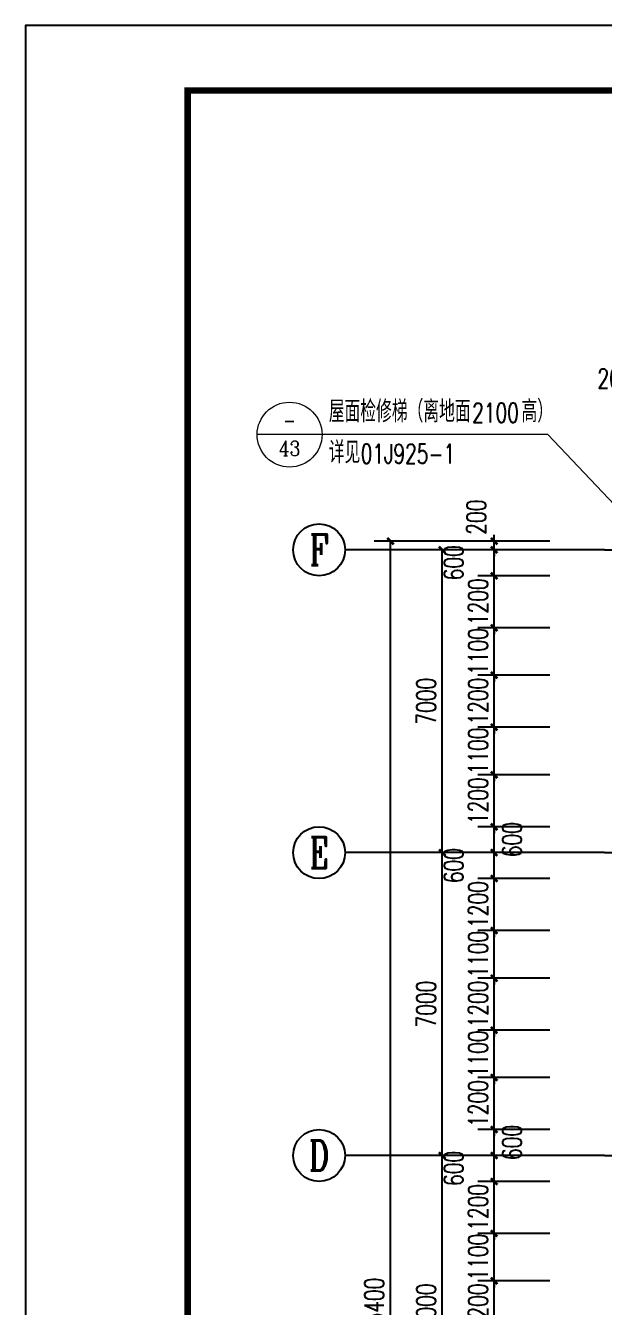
# Model space of a CAD drawing. Extents: x 962303 to 1579583, y -174742 to 224716.
# Drawn here: x 1334333 to 1347723, y 110630 to 140258 of the extents above; entities that cross this region are included whole.
import ezdxf
from ezdxf.enums import TextEntityAlignment as Align

# ---------------------------------------------------------------- set-up
doc = ezdxf.new("R2010")
doc.units = 0
doc.header["$LTSCALE"] = 1000
doc.header["$MEASUREMENT"] = 0
for name, color, linetype in [('AXIS', 3, 'Continuous'), ('AXIS_TEXT', 7, 'Continuous'), ('DOTE', 1, 'Continuous'), ('PUB_TEXT', 7, 'Continuous'), ('PUB_TITLE', 4, 'Continuous')]:
    doc.layers.add(name, color=color, linetype=linetype)
doc.layers.add('DIM_IDEN', color=3, linetype='Continuous', lineweight=0)
doc.styles.add('_TCH_AXIS', font='COMPLEX', dxfattribs={"bigfont": 'GBCBIG'})
doc.styles.add('_TCH_DIM', font='SIMPLEX', dxfattribs={"bigfont": 'GBCBIG'})
doc.styles.add('_TCH_DIM_T3', font='SIMPLEX', dxfattribs={"width": 0.705882, "bigfont": 'GBCBIG'})
doc.styles.add('_TCH_LABEL', font='COMPLEX', dxfattribs={"bigfont": 'GBCBIG'})
doc.styles.add('COMPLEX', font='COMPLEX')
doc.dimstyles.new('_TCH_ARCH&&150', dxfattribs={"dimtxt": 446.25, "dimasz": 150, "dimexe": 375, "dimexo": 450, "dimgap": 150, "dimtad": 1, "dimdec": 0, "dimzin": 0, "dimdsep": 46, "dimtxsty": '_TCH_DIM_T3', "dimblk": 'ARCHTICK', "dimcen": 0.09, "dimclrt": 7, "dimazin": 2, "dimtfac": 1, "dimtdec": 0, "dimtix": 1, "dimtmove": 2, "dimatfit": 3, "dimfxl": 0, "dimtolj": 1, "dimtzin": 0, "dimarcsym": 0})

# ---------------------------------------------------------------- blocks, each defined once
blk = doc.blocks.new('_ArchTick')
at = {"color": 0, "linetype": 'ByBlock', "const_width": 0.4}
blk.add_lwpolyline([(-0.5, -0.5), (0.5, 0.5)], dxfattribs=at)
blk = doc.blocks.new('*D360')
at = {"layer": 'AXIS', "color": 0, "lineweight": -2}
for p, q in [((1346461, 111241), (1344798, 111241)), ((1345173, 111241), (1345173, 111391)), ((1345173, 110041), (1345173, 111241)), ((1346461, 110041), (1344798, 110041)), ((1345173, 110041), (1345173, 109891))]:
    blk.add_line(p, q, dxfattribs=at)
at = {"layer": 'Defpoints', "color": 0}
for p in [(1345173, 111241), (1346911, 111241), (1346911, 110041)]:
    blk.add_point(p, dxfattribs=at)
at = {"layer": 'AXIS', "color": 0, "lineweight": -2, "xscale": 150, "yscale": 150, "zscale": 150}
for p, rotation in [((1345173, 111241), 270), ((1345173, 110041), 90)]:
    blk.add_blockref('_ArchTick', p, dxfattribs=dict(at, rotation=rotation))
at = {"layer": 'AXIS', "color": 7, "insert": (1344800, 110641), "char_height": 446.2, "attachment_point": 5, "rotation": 90, "style": '_TCH_DIM_T3'}
blk.add_mtext('\\A1;1200', dxfattribs=at)
blk = doc.blocks.new('*D361')
at = {"layer": 'AXIS', "color": 0, "lineweight": -2}
for p, q in [((1346461, 112341), (1344798, 112341)), ((1345173, 112341), (1345173, 112491)), ((1345173, 111241), (1345173, 112341)), ((1346461, 111241), (1344798, 111241)), ((1345173, 111241), (1345173, 111091))]:
    blk.add_line(p, q, dxfattribs=at)
at = {"layer": 'Defpoints', "color": 0}
for p in [(1345173, 112341), (1346911, 112341), (1346911, 111241)]:
    blk.add_point(p, dxfattribs=at)
at = {"layer": 'AXIS', "color": 0, "lineweight": -2, "xscale": 150, "yscale": 150, "zscale": 150}
for p, rotation in [((1345173, 112341), 270), ((1345173, 111241), 90)]:
    blk.add_blockref('_ArchTick', p, dxfattribs=dict(at, rotation=rotation))
at = {"layer": 'AXIS', "color": 7, "insert": (1344800, 111791), "char_height": 446.2, "attachment_point": 5, "rotation": 90, "style": '_TCH_DIM_T3'}
blk.add_mtext('\\A1;1100', dxfattribs=at)
blk = doc.blocks.new('*D362')
at = {"layer": 'AXIS', "color": 0, "lineweight": -2}
for p, q in [((1346461, 113541), (1344798, 113541)), ((1345173, 113541), (1345173, 113691)), ((1345173, 112341), (1345173, 113541)), ((1346461, 112341), (1344798, 112341)), ((1345173, 112341), (1345173, 112191))]:
    blk.add_line(p, q, dxfattribs=at)
at = {"layer": 'Defpoints', "color": 0}
for p in [(1345173, 113541), (1346911, 113541), (1346911, 112341)]:
    blk.add_point(p, dxfattribs=at)
at = {"layer": 'AXIS', "color": 0, "lineweight": -2, "xscale": 150, "yscale": 150, "zscale": 150}
for p, rotation in [((1345173, 113541), 270), ((1345173, 112341), 90)]:
    blk.add_blockref('_ArchTick', p, dxfattribs=dict(at, rotation=rotation))
at = {"layer": 'AXIS', "color": 7, "insert": (1344800, 112941), "char_height": 446.2, "attachment_point": 5, "rotation": 90, "style": '_TCH_DIM_T3'}
blk.add_mtext('\\A1;1200', dxfattribs=at)
blk = doc.blocks.new('*D363')
at = {"layer": 'AXIS', "color": 0, "lineweight": -2}
for p, q in [((1346461, 114141), (1344798, 114141)), ((1345173, 113541), (1345173, 114141)), ((1346461, 113541), (1344798, 113541))]:
    blk.add_line(p, q, dxfattribs=at)
at = {"layer": 'Defpoints', "color": 0}
for p in [(1345173, 114141), (1346911, 114141), (1346911, 113541)]:
    blk.add_point(p, dxfattribs=at)
at = {"layer": 'AXIS', "color": 0, "lineweight": -2, "xscale": 150, "yscale": 150, "zscale": 150}
for p, rotation in [((1345173, 114141), 90), ((1345173, 113541), 270)]:
    blk.add_blockref('_ArchTick', p, dxfattribs=dict(at, rotation=rotation))
at = {"layer": 'AXIS', "color": 7, "insert": (1344236, 113841), "char_height": 446.2, "attachment_point": 5, "rotation": 90, "style": '_TCH_DIM_T3'}
blk.add_mtext('\\A1;600', dxfattribs=at)
blk = doc.blocks.new('*D364')
at = {"layer": 'AXIS', "color": 0, "lineweight": -2}
for p, q in [((1346461, 114741), (1344798, 114741)), ((1345173, 114141), (1345173, 114741)), ((1346461, 114141), (1344798, 114141))]:
    blk.add_line(p, q, dxfattribs=at)
at = {"layer": 'Defpoints', "color": 0}
for p in [(1345173, 114741), (1346911, 114741), (1346911, 114141)]:
    blk.add_point(p, dxfattribs=at)
at = {"layer": 'AXIS', "color": 0, "lineweight": -2, "xscale": 150, "yscale": 150, "zscale": 150}
for p, rotation in [((1345173, 114741), 90), ((1345173, 114141), 270)]:
    blk.add_blockref('_ArchTick', p, dxfattribs=dict(at, rotation=rotation))
at = {"layer": 'AXIS', "color": 7, "insert": (1345586, 114441), "char_height": 446.2, "attachment_point": 5, "rotation": 90, "style": '_TCH_DIM_T3'}
blk.add_mtext('\\A1;600', dxfattribs=at)
blk = doc.blocks.new('*D365')
at = {"layer": 'AXIS', "color": 0, "lineweight": -2}
for p, q in [((1346461, 115941), (1344798, 115941)), ((1345173, 115941), (1345173, 116091)), ((1345173, 114741), (1345173, 115941)), ((1346461, 114741), (1344798, 114741)), ((1345173, 114741), (1345173, 114591))]:
    blk.add_line(p, q, dxfattribs=at)
at = {"layer": 'Defpoints', "color": 0}
for p in [(1345173, 115941), (1346911, 115941), (1346911, 114741)]:
    blk.add_point(p, dxfattribs=at)
at = {"layer": 'AXIS', "color": 0, "lineweight": -2, "xscale": 150, "yscale": 150, "zscale": 150}
for p, rotation in [((1345173, 115941), 270), ((1345173, 114741), 90)]:
    blk.add_blockref('_ArchTick', p, dxfattribs=dict(at, rotation=rotation))
at = {"layer": 'AXIS', "color": 7, "insert": (1344800, 115341), "char_height": 446.2, "attachment_point": 5, "rotation": 90, "style": '_TCH_DIM_T3'}
blk.add_mtext('\\A1;1200', dxfattribs=at)
blk = doc.blocks.new('*D366')
at = {"layer": 'AXIS', "color": 0, "lineweight": -2}
for p, q in [((1346461, 117041), (1344798, 117041)), ((1345173, 117041), (1345173, 117191)), ((1345173, 115941), (1345173, 117041)), ((1346461, 115941), (1344798, 115941)), ((1345173, 115941), (1345173, 115791))]:
    blk.add_line(p, q, dxfattribs=at)
at = {"layer": 'Defpoints', "color": 0}
for p in [(1345173, 117041), (1346911, 117041), (1346911, 115941)]:
    blk.add_point(p, dxfattribs=at)
at = {"layer": 'AXIS', "color": 0, "lineweight": -2, "xscale": 150, "yscale": 150, "zscale": 150}
for p, rotation in [((1345173, 117041), 270), ((1345173, 115941), 90)]:
    blk.add_blockref('_ArchTick', p, dxfattribs=dict(at, rotation=rotation))
at = {"layer": 'AXIS', "color": 7, "insert": (1344800, 116491), "char_height": 446.2, "attachment_point": 5, "rotation": 90, "style": '_TCH_DIM_T3'}
blk.add_mtext('\\A1;1100', dxfattribs=at)
blk = doc.blocks.new('*D367')
at = {"layer": 'AXIS', "color": 0, "lineweight": -2}
for p, q in [((1346461, 118241), (1344798, 118241)), ((1345173, 118241), (1345173, 118391)), ((1345173, 117041), (1345173, 118241)), ((1346461, 117041), (1344798, 117041)), ((1345173, 117041), (1345173, 116891))]:
    blk.add_line(p, q, dxfattribs=at)
at = {"layer": 'Defpoints', "color": 0}
for p in [(1345173, 118241), (1346911, 118241), (1346911, 117041)]:
    blk.add_point(p, dxfattribs=at)
at = {"layer": 'AXIS', "color": 0, "lineweight": -2, "xscale": 150, "yscale": 150, "zscale": 150}
for p, rotation in [((1345173, 118241), 270), ((1345173, 117041), 90)]:
    blk.add_blockref('_ArchTick', p, dxfattribs=dict(at, rotation=rotation))
at = {"layer": 'AXIS', "color": 7, "insert": (1344800, 117641), "char_height": 446.2, "attachment_point": 5, "rotation": 90, "style": '_TCH_DIM_T3'}
blk.add_mtext('\\A1;1200', dxfattribs=at)
blk = doc.blocks.new('*D368')
at = {"layer": 'AXIS', "color": 0, "lineweight": -2}
for p, q in [((1345173, 119341), (1345173, 119491)), ((1346461, 119341), (1344798, 119341)), ((1345173, 118241), (1345173, 119341)), ((1346461, 118241), (1344798, 118241)), ((1345173, 118241), (1345173, 118091))]:
    blk.add_line(p, q, dxfattribs=at)
at = {"layer": 'Defpoints', "color": 0}
for p in [(1345173, 119341), (1346911, 119341), (1346911, 118241)]:
    blk.add_point(p, dxfattribs=at)
at = {"layer": 'AXIS', "color": 0, "lineweight": -2, "xscale": 150, "yscale": 150, "zscale": 150}
for p, rotation in [((1345173, 119341), 270), ((1345173, 118241), 90)]:
    blk.add_blockref('_ArchTick', p, dxfattribs=dict(at, rotation=rotation))
at = {"layer": 'AXIS', "color": 7, "insert": (1344800, 118791), "char_height": 446.2, "attachment_point": 5, "rotation": 90, "style": '_TCH_DIM_T3'}
blk.add_mtext('\\A1;1100', dxfattribs=at)
blk = doc.blocks.new('*D369')
at = {"layer": 'AXIS', "color": 0, "lineweight": -2}
for p, q in [((1345173, 120541), (1345173, 120691)), ((1346461, 120541), (1344798, 120541)), ((1345173, 119341), (1345173, 120541)), ((1346461, 119341), (1344798, 119341)), ((1345173, 119341), (1345173, 119191))]:
    blk.add_line(p, q, dxfattribs=at)
at = {"layer": 'Defpoints', "color": 0}
for p in [(1345173, 120541), (1346911, 120541), (1346911, 119341)]:
    blk.add_point(p, dxfattribs=at)
at = {"layer": 'AXIS', "color": 0, "lineweight": -2, "xscale": 150, "yscale": 150, "zscale": 150}
for p, rotation in [((1345173, 120541), 270), ((1345173, 119341), 90)]:
    blk.add_blockref('_ArchTick', p, dxfattribs=dict(at, rotation=rotation))
at = {"layer": 'AXIS', "color": 7, "insert": (1344800, 119941), "char_height": 446.2, "attachment_point": 5, "rotation": 90, "style": '_TCH_DIM_T3'}
blk.add_mtext('\\A1;1200', dxfattribs=at)
blk = doc.blocks.new('*D370')
at = {"layer": 'AXIS', "color": 0, "lineweight": -2}
for p, q in [((1346461, 121141), (1344798, 121141)), ((1345173, 120541), (1345173, 121141)), ((1346461, 120541), (1344798, 120541))]:
    blk.add_line(p, q, dxfattribs=at)
at = {"layer": 'Defpoints', "color": 0}
for p in [(1345173, 121141), (1346911, 121141), (1346911, 120541)]:
    blk.add_point(p, dxfattribs=at)
at = {"layer": 'AXIS', "color": 0, "lineweight": -2, "xscale": 150, "yscale": 150, "zscale": 150}
for p, rotation in [((1345173, 121141), 90), ((1345173, 120541), 270)]:
    blk.add_blockref('_ArchTick', p, dxfattribs=dict(at, rotation=rotation))
at = {"layer": 'AXIS', "color": 7, "insert": (1344236, 120841), "char_height": 446.2, "attachment_point": 5, "rotation": 90, "style": '_TCH_DIM_T3'}
blk.add_mtext('\\A1;600', dxfattribs=at)
blk = doc.blocks.new('*D371')
at = {"layer": 'AXIS', "color": 0, "lineweight": -2}
for p, q in [((1346461, 121741), (1344798, 121741)), ((1345173, 121141), (1345173, 121741)), ((1346461, 121141), (1344798, 121141))]:
    blk.add_line(p, q, dxfattribs=at)
at = {"layer": 'Defpoints', "color": 0}
for p in [(1345173, 121741), (1346911, 121741), (1346911, 121141)]:
    blk.add_point(p, dxfattribs=at)
at = {"layer": 'AXIS', "color": 0, "lineweight": -2, "xscale": 150, "yscale": 150, "zscale": 150}
for p, rotation in [((1345173, 121741), 90), ((1345173, 121141), 270)]:
    blk.add_blockref('_ArchTick', p, dxfattribs=dict(at, rotation=rotation))
at = {"layer": 'AXIS', "color": 7, "insert": (1345586, 121441), "char_height": 446.2, "attachment_point": 5, "rotation": 90, "style": '_TCH_DIM_T3'}
blk.add_mtext('\\A1;600', dxfattribs=at)
blk = doc.blocks.new('*D372')
at = {"layer": 'AXIS', "color": 0, "lineweight": -2}
for p, q in [((1345173, 122941), (1345173, 123091)), ((1346461, 122941), (1344798, 122941)), ((1345173, 121741), (1345173, 122941)), ((1346461, 121741), (1344798, 121741)), ((1345173, 121741), (1345173, 121591))]:
    blk.add_line(p, q, dxfattribs=at)
at = {"layer": 'Defpoints', "color": 0}
for p in [(1345173, 122941), (1346911, 122941), (1346911, 121741)]:
    blk.add_point(p, dxfattribs=at)
at = {"layer": 'AXIS', "color": 0, "lineweight": -2, "xscale": 150, "yscale": 150, "zscale": 150}
for p, rotation in [((1345173, 122941), 270), ((1345173, 121741), 90)]:
    blk.add_blockref('_ArchTick', p, dxfattribs=dict(at, rotation=rotation))
at = {"layer": 'AXIS', "color": 7, "insert": (1344800, 122341), "char_height": 446.2, "attachment_point": 5, "rotation": 90, "style": '_TCH_DIM_T3'}
blk.add_mtext('\\A1;1200', dxfattribs=at)
blk = doc.blocks.new('*D373')
at = {"layer": 'AXIS', "color": 0, "lineweight": -2}
for p, q in [((1345173, 124041), (1345173, 124191)), ((1346461, 124041), (1344798, 124041)), ((1345173, 122941), (1345173, 124041)), ((1346461, 122941), (1344798, 122941)), ((1345173, 122941), (1345173, 122791))]:
    blk.add_line(p, q, dxfattribs=at)
at = {"layer": 'Defpoints', "color": 0}
for p in [(1345173, 124041), (1346911, 124041), (1346911, 122941)]:
    blk.add_point(p, dxfattribs=at)
at = {"layer": 'AXIS', "color": 0, "lineweight": -2, "xscale": 150, "yscale": 150, "zscale": 150}
for p, rotation in [((1345173, 124041), 270), ((1345173, 122941), 90)]:
    blk.add_blockref('_ArchTick', p, dxfattribs=dict(at, rotation=rotation))
at = {"layer": 'AXIS', "color": 7, "insert": (1344800, 123491), "char_height": 446.2, "attachment_point": 5, "rotation": 90, "style": '_TCH_DIM_T3'}
blk.add_mtext('\\A1;1100', dxfattribs=at)
blk = doc.blocks.new('*D374')
at = {"layer": 'AXIS', "color": 0, "lineweight": -2}
for p, q in [((1345173, 125241), (1345173, 125391)), ((1346461, 125241), (1344798, 125241)), ((1345173, 124041), (1345173, 125241)), ((1346461, 124041), (1344798, 124041)), ((1345173, 124041), (1345173, 123891))]:
    blk.add_line(p, q, dxfattribs=at)
at = {"layer": 'Defpoints', "color": 0}
for p in [(1345173, 125241), (1346911, 125241), (1346911, 124041)]:
    blk.add_point(p, dxfattribs=at)
at = {"layer": 'AXIS', "color": 0, "lineweight": -2, "xscale": 150, "yscale": 150, "zscale": 150}
for p, rotation in [((1345173, 125241), 270), ((1345173, 124041), 90)]:
    blk.add_blockref('_ArchTick', p, dxfattribs=dict(at, rotation=rotation))
at = {"layer": 'AXIS', "color": 7, "insert": (1344800, 124641), "char_height": 446.2, "attachment_point": 5, "rotation": 90, "style": '_TCH_DIM_T3'}
blk.add_mtext('\\A1;1200', dxfattribs=at)
blk = doc.blocks.new('*D375')
at = {"layer": 'AXIS', "color": 0, "lineweight": -2}
for p, q in [((1346461, 126341), (1344798, 126341)), ((1345173, 126341), (1345173, 126491)), ((1345173, 125241), (1345173, 126341)), ((1346461, 125241), (1344798, 125241)), ((1345173, 125241), (1345173, 125091))]:
    blk.add_line(p, q, dxfattribs=at)
at = {"layer": 'Defpoints', "color": 0}
for p in [(1345173, 126341), (1346911, 126341), (1346911, 125241)]:
    blk.add_point(p, dxfattribs=at)
at = {"layer": 'AXIS', "color": 0, "lineweight": -2, "xscale": 150, "yscale": 150, "zscale": 150}
for p, rotation in [((1345173, 126341), 270), ((1345173, 125241), 90)]:
    blk.add_blockref('_ArchTick', p, dxfattribs=dict(at, rotation=rotation))
at = {"layer": 'AXIS', "color": 7, "insert": (1344800, 125791), "char_height": 446.2, "attachment_point": 5, "rotation": 90, "style": '_TCH_DIM_T3'}
blk.add_mtext('\\A1;1100', dxfattribs=at)
blk = doc.blocks.new('*D376')
at = {"layer": 'AXIS', "color": 0, "lineweight": -2}
for p, q in [((1346461, 127541), (1344798, 127541)), ((1345173, 127541), (1345173, 127691)), ((1345173, 126341), (1345173, 127541)), ((1346461, 126341), (1344798, 126341)), ((1345173, 126341), (1345173, 126191))]:
    blk.add_line(p, q, dxfattribs=at)
at = {"layer": 'Defpoints', "color": 0}
for p in [(1345173, 127541), (1346911, 127541), (1346911, 126341)]:
    blk.add_point(p, dxfattribs=at)
at = {"layer": 'AXIS', "color": 0, "lineweight": -2, "xscale": 150, "yscale": 150, "zscale": 150}
for p, rotation in [((1345173, 127541), 270), ((1345173, 126341), 90)]:
    blk.add_blockref('_ArchTick', p, dxfattribs=dict(at, rotation=rotation))
at = {"layer": 'AXIS', "color": 7, "insert": (1344800, 126941), "char_height": 446.2, "attachment_point": 5, "rotation": 90, "style": '_TCH_DIM_T3'}
blk.add_mtext('\\A1;1200', dxfattribs=at)
blk = doc.blocks.new('*D377')
at = {"layer": 'AXIS', "color": 0, "lineweight": -2}
for p, q in [((1346461, 128141), (1344798, 128141)), ((1345173, 127541), (1345173, 128141)), ((1346461, 127541), (1344798, 127541))]:
    blk.add_line(p, q, dxfattribs=at)
at = {"layer": 'Defpoints', "color": 0}
for p in [(1345173, 128141), (1346911, 128141), (1346911, 127541)]:
    blk.add_point(p, dxfattribs=at)
at = {"layer": 'AXIS', "color": 0, "lineweight": -2, "xscale": 150, "yscale": 150, "zscale": 150}
for p, rotation in [((1345173, 128141), 90), ((1345173, 127541), 270)]:
    blk.add_blockref('_ArchTick', p, dxfattribs=dict(at, rotation=rotation))
at = {"layer": 'AXIS', "color": 7, "insert": (1344236, 127841), "char_height": 446.2, "attachment_point": 5, "rotation": 90, "style": '_TCH_DIM_T3'}
blk.add_mtext('\\A1;600', dxfattribs=at)
blk = doc.blocks.new('*D378')
at = {"layer": 'AXIS', "color": 0, "lineweight": -2}
for p, q in [((1346461, 128341), (1344798, 128341)), ((1345173, 128341), (1345173, 128491)), ((1345173, 128141), (1345173, 128341)), ((1346461, 128141), (1344798, 128141)), ((1345173, 128141), (1345173, 127991))]:
    blk.add_line(p, q, dxfattribs=at)
at = {"layer": 'Defpoints', "color": 0}
for p in [(1345173, 128341), (1346911, 128341), (1346911, 128141)]:
    blk.add_point(p, dxfattribs=at)
at = {"layer": 'AXIS', "color": 0, "lineweight": -2, "xscale": 150, "yscale": 150, "zscale": 150}
for p, rotation in [((1345173, 128341), 270), ((1345173, 128141), 90)]:
    blk.add_blockref('_ArchTick', p, dxfattribs=dict(at, rotation=rotation))
at = {"layer": 'AXIS', "color": 7, "insert": (1344761, 128896), "char_height": 446.2, "attachment_point": 5, "rotation": 90, "style": '_TCH_DIM_T3'}
blk.add_mtext('\\A1;200', dxfattribs=at)
blk = doc.blocks.new('*D565')
at = {"layer": 'AXIS', "color": 0, "lineweight": -2}
for p, q in [((1348523, 130255), (1348523, 132066)), ((1348723, 130255), (1348723, 132066)), ((1348523, 131691), (1348373, 131691)), ((1348523, 131691), (1348723, 131691)), ((1348723, 131691), (1348873, 131691))]:
    blk.add_line(p, q, dxfattribs=at)
at = {"layer": 'Defpoints', "color": 0}
for p in [(1348723, 131691), (1348523, 129805), (1348723, 129805)]:
    blk.add_point(p, dxfattribs=at)
at = {"layer": 'AXIS', "color": 0, "lineweight": -2, "xscale": 150, "yscale": 150, "zscale": 150}
blk.add_blockref('_ArchTick', (1348523, 131691), dxfattribs=at)
at = {"layer": 'AXIS', "color": 0, "lineweight": -2, "xscale": 150, "yscale": 150, "zscale": 150, "rotation": 180}
blk.add_blockref('_ArchTick', (1348723, 131691), dxfattribs=at)
at = {"layer": 'AXIS', "color": 7, "insert": (1347968, 132103), "char_height": 446.2, "attachment_point": 5, "style": '_TCH_DIM_T3'}
blk.add_mtext('\\A1;200', dxfattribs=at)
blk = doc.blocks.new('*D940')
at = {"layer": 'AXIS', "color": 0, "lineweight": -2}
for p, q in [((1347273, 114141), (1343598, 114141)), ((1343973, 107141), (1343973, 114141)), ((1347273, 107141), (1343598, 107141))]:
    blk.add_line(p, q, dxfattribs=at)
at = {"layer": 'Defpoints', "color": 0}
for p in [(1343973, 114141), (1347723, 114141), (1347723, 107141)]:
    blk.add_point(p, dxfattribs=at)
at = {"layer": 'AXIS', "color": 0, "lineweight": -2, "xscale": 150, "yscale": 150, "zscale": 150}
for p, rotation in [((1343973, 114141), 90), ((1343973, 107141), 270)]:
    blk.add_blockref('_ArchTick', p, dxfattribs=dict(at, rotation=rotation))
at = {"layer": 'AXIS', "color": 7, "insert": (1343600, 110641), "char_height": 446.2, "attachment_point": 5, "rotation": 90, "style": '_TCH_DIM_T3'}
blk.add_mtext('\\A1;7000', dxfattribs=at)
blk = doc.blocks.new('*D941')
at = {"layer": 'AXIS', "color": 0, "lineweight": -2}
for p, q in [((1347273, 121141), (1343598, 121141)), ((1343973, 114141), (1343973, 121141)), ((1347273, 114141), (1343598, 114141))]:
    blk.add_line(p, q, dxfattribs=at)
at = {"layer": 'Defpoints', "color": 0}
for p in [(1343973, 121141), (1347723, 121141), (1347723, 114141)]:
    blk.add_point(p, dxfattribs=at)
at = {"layer": 'AXIS', "color": 0, "lineweight": -2, "xscale": 150, "yscale": 150, "zscale": 150}
for p, rotation in [((1343973, 121141), 90), ((1343973, 114141), 270)]:
    blk.add_blockref('_ArchTick', p, dxfattribs=dict(at, rotation=rotation))
at = {"layer": 'AXIS', "color": 7, "insert": (1343600, 117641), "char_height": 446.2, "attachment_point": 5, "rotation": 90, "style": '_TCH_DIM_T3'}
blk.add_mtext('\\A1;7000', dxfattribs=at)
blk = doc.blocks.new('*D942')
at = {"layer": 'AXIS', "color": 0, "lineweight": -2}
for p, q in [((1347273, 128141), (1343598, 128141)), ((1343973, 121141), (1343973, 128141)), ((1347273, 121141), (1343598, 121141))]:
    blk.add_line(p, q, dxfattribs=at)
at = {"layer": 'Defpoints', "color": 0}
for p in [(1343973, 128141), (1347723, 128141), (1347723, 121141)]:
    blk.add_point(p, dxfattribs=at)
at = {"layer": 'AXIS', "color": 0, "lineweight": -2, "xscale": 150, "yscale": 150, "zscale": 150}
for p, rotation in [((1343973, 128141), 90), ((1343973, 121141), 270)]:
    blk.add_blockref('_ArchTick', p, dxfattribs=dict(at, rotation=rotation))
at = {"layer": 'AXIS', "color": 7, "insert": (1343600, 124641), "char_height": 446.2, "attachment_point": 5, "rotation": 90, "style": '_TCH_DIM_T3'}
blk.add_mtext('\\A1;7000', dxfattribs=at)
blk = doc.blocks.new('*D943')
at = {"layer": 'AXIS', "color": 0, "lineweight": -2}
for p, q in [((1346461, 128341), (1342398, 128341)), ((1342773, 92941), (1342773, 128341)), ((1346461, 92941), (1342398, 92941))]:
    blk.add_line(p, q, dxfattribs=at)
at = {"layer": 'Defpoints', "color": 0}
for p in [(1342773, 128341), (1346911, 128341), (1346911, 92941)]:
    blk.add_point(p, dxfattribs=at)
at = {"layer": 'AXIS', "color": 0, "lineweight": -2, "xscale": 150, "yscale": 150, "zscale": 150}
for p, rotation in [((1342773, 128341), 90), ((1342773, 92941), 270)]:
    blk.add_blockref('_ArchTick', p, dxfattribs=dict(at, rotation=rotation))
at = {"layer": 'AXIS', "color": 7, "insert": (1342400, 110641), "char_height": 446.2, "attachment_point": 5, "rotation": 90, "style": '_TCH_DIM_T3'}
blk.add_mtext('\\A1;35400', dxfattribs=at)
blk = doc.blocks.new('_AXISO')
blk.add_circle((0, 0), 0.5)
at = {"layer": 'AXIS_TEXT', "style": 'COMPLEX', "width": 1.041667}
blk.add_attdef('A', text='', height=0.56, dxfattribs=at).set_placement((-0.25, -0.28), (0.25, -0.28), align=Align.FIT)

msp = doc.modelspace()

# ---------------------------------------------------------------- linework, layer by layer
at = {"layer": 'AXIS'}
for p, q in [((1347723.2, 128140.9), (1341723.2, 128140.9)), ((1347723.2, 121140.9), (1341723.2, 121140.9)), ((1347723.2, 114140.9), (1341723.2, 114140.9))]:
    msp.add_line(p, q, dxfattribs=at)
at = {"layer": 'DIM_IDEN'}
for p, q in [((1341190.2, 130803.6), (1339690.2, 130803.6)), ((1346416.4, 130803.6), (1341190.2, 130803.6)), ((1348582.8, 128516.5), (1346416.4, 130803.6))]:
    msp.add_line(p, q, dxfattribs=at)
msp.add_circle((1340440.2, 130803.6), 750, dxfattribs=at)
at = {"layer": 'DOTE'}
for p, q in [((1347723.2, 128140.9), (1559923.2, 128140.9)), ((1347723.2, 121140.9), (1559923.2, 121140.9)), ((1347723.2, 114140.9), (1559923.2, 114140.9))]:
    msp.add_line(p, q, dxfattribs=at)
at = {"layer": 'PUB_TITLE'}
msp.add_lwpolyline([(1334333.3, 77258.1), (1579583.3, 77258.1), (1579583.3, 140258.1), (1334333.3, 140258.1)], close=True, dxfattribs=at)
at = {"layer": 'PUB_TITLE', "const_width": 150}
msp.add_lwpolyline([(1338083.3, 78758.1), (1578083.3, 78758.1), (1578083.3, 138758.1), (1338083.3, 138758.1)], close=True, dxfattribs=at)

# ---------------------------------------------------------------- block references
at = {"layer": 'AXIS'}
ref = msp.add_blockref('_AXISO', (1341123.2, 128140.9), dxfattribs=dict(at, xscale=1200, yscale=1200, zscale=1200))
ref.add_attrib('A', 'F', dxfattribs={"layer": 'AXIS_TEXT', "height": 714.2, "style": '_TCH_AXIS', "width": 0.8125}).set_placement((1340902.1, 127783.8), (1341344.3, 127783.8), align=Align.FIT)
ref = msp.add_blockref('_AXISO', (1341123.2, 121140.9), dxfattribs=dict(at, xscale=1200, yscale=1200, zscale=1200))
ref.add_attrib('A', 'E', dxfattribs={"layer": 'AXIS_TEXT', "height": 714.2, "style": '_TCH_AXIS', "width": 0.8125}).set_placement((1340902.1, 120783.8), (1341344.3, 120783.8), align=Align.FIT)
ref = msp.add_blockref('_AXISO', (1341123.2, 114140.9), dxfattribs=dict(at, xscale=1200, yscale=1200, zscale=1200))
ref.add_attrib('A', 'D', dxfattribs={"layer": 'AXIS_TEXT', "height": 698.9, "style": '_TCH_AXIS', "width": 0.823529}).set_placement((1340890.2, 113791.4), (1341356.2, 113791.4), align=Align.FIT)

# ---------------------------------------------------------------- texts
at = {"layer": 'PUB_TEXT', "style": '_TCH_DIM'}
for s, p in [('屋面检修梯（离地面', (1341347.7, 131087.7)), ('高）', (1345805.2, 131087.7)), ('详见', (1341347.7, 130139.7))]:
    msp.add_text(s, height=506.38, dxfattribs=at).set_placement(p)
at = {"layer": 'PUB_TEXT', "style": '_TCH_DIM', "width": 0.705882}
for s, p in [('2100', (1344665.2, 131087.7)), ('01J925-1', (1342084.9, 130139.7))]:
    msp.add_text(s, height=446.25, dxfattribs=at).set_placement(p)
at = {"layer": 'PUB_TEXT', "style": '_TCH_LABEL'}
for s, height, width, p, p2 in [('-', 388, 1.148619, (1340297.5, 130943), (1340582.9, 130943)), ('43', 341.84, 1.072693, (1340193, 130315.3), (1340687.4, 130315.3))]:
    msp.add_text(s, height=height, dxfattribs=dict(at, width=width)).set_placement(p, p2, align=Align.FIT)

# ---------------------------------------------------------------- dimensions: what is measured, and where the dimension line sits
at = {"layer": 'AXIS'}
for base, p1, p2, angle, picture, middle in [((1348723.2, 131690.9), (1348523.2, 129804.5), (1348723.2, 129804.5), 0, '*D565', (1347968.2, 132103.4)), ((1345173.2, 128340.9), (1346910.8, 128140.9), (1346910.8, 128340.9), 90, '*D378', (1344760.7, 128895.9)), ((1345173.2, 128140.9), (1346910.8, 127540.9), (1346910.8, 128140.9), 90, '*D377', (1344235.7, 127840.9)), ((1345173.2, 121740.9), (1346910.8, 121140.9), (1346910.8, 121740.9), 90, '*D371', (1345585.7, 121440.9)), ((1345173.2, 121140.9), (1346910.8, 120540.9), (1346910.8, 121140.9), 90, '*D370', (1344235.7, 120840.9)), ((1345173.2, 114740.9), (1346910.8, 114140.9), (1346910.8, 114740.9), 90, '*D364', (1345585.7, 114440.9)), ((1345173.2, 114140.9), (1346910.8, 113540.9), (1346910.8, 114140.9), 90, '*D363', (1344235.7, 113840.9))]:
    dim = msp.add_linear_dim(base=base, p1=p1, p2=p2, angle=angle, dimstyle='_TCH_ARCH&&150', dxfattribs=at)
    dim.commit()
    dim.dimension.update_dxf_attribs({"geometry": picture, "text_midpoint": middle, "dimtype": 129})
for p1, p2, distance, picture, middle in [((1346910.8, 92940.9), (1346910.8, 128340.9), 4137.6, '*D943', (1342400.1, 110640.9)), ((1347723.2, 121140.9), (1347723.2, 128140.9), 3750, '*D942', (1343600.1, 124640.9)), ((1346910.8, 126340.9), (1346910.8, 127540.9), 1737.6, '*D376', (1344800.1, 126940.9)), ((1346910.8, 125240.9), (1346910.8, 126340.9), 1737.6, '*D375', (1344800.1, 125790.9)), ((1346910.8, 124040.9), (1346910.8, 125240.9), 1737.6, '*D374', (1344800.1, 124640.9)), ((1346910.8, 122940.9), (1346910.8, 124040.9), 1737.6, '*D373', (1344800.1, 123490.9)), ((1346910.8, 121740.9), (1346910.8, 122940.9), 1737.6, '*D372', (1344800.1, 122340.9)), ((1347723.2, 114140.9), (1347723.2, 121140.9), 3750, '*D941', (1343600.1, 117640.9)), ((1346910.8, 119340.9), (1346910.8, 120540.9), 1737.6, '*D369', (1344800.1, 119940.9)), ((1346910.8, 118240.9), (1346910.8, 119340.9), 1737.6, '*D368', (1344800.1, 118790.9)), ((1346910.8, 117040.9), (1346910.8, 118240.9), 1737.6, '*D367', (1344800.1, 117640.9)), ((1346910.8, 115940.9), (1346910.8, 117040.9), 1737.6, '*D366', (1344800.1, 116490.9)), ((1346910.8, 114740.9), (1346910.8, 115940.9), 1737.6, '*D365', (1344800.1, 115340.9)), ((1347723.2, 107140.9), (1347723.2, 114140.9), 3750, '*D940', (1343600.1, 110640.9)), ((1346910.8, 112340.9), (1346910.8, 113540.9), 1737.6, '*D362', (1344800.1, 112940.9)), ((1346910.8, 111240.9), (1346910.8, 112340.9), 1737.6, '*D361', (1344800.1, 111790.9)), ((1346910.8, 110040.9), (1346910.8, 111240.9), 1737.6, '*D360', (1344800.1, 110640.9))]:
    dim = msp.add_aligned_dim(p1=p1, p2=p2, distance=distance, dimstyle='_TCH_ARCH&&150', dxfattribs=at)
    dim.commit()
    dim.dimension.update_dxf_attribs({"geometry": picture, "text_midpoint": middle})

doc.saveas('drawing.dxf')
